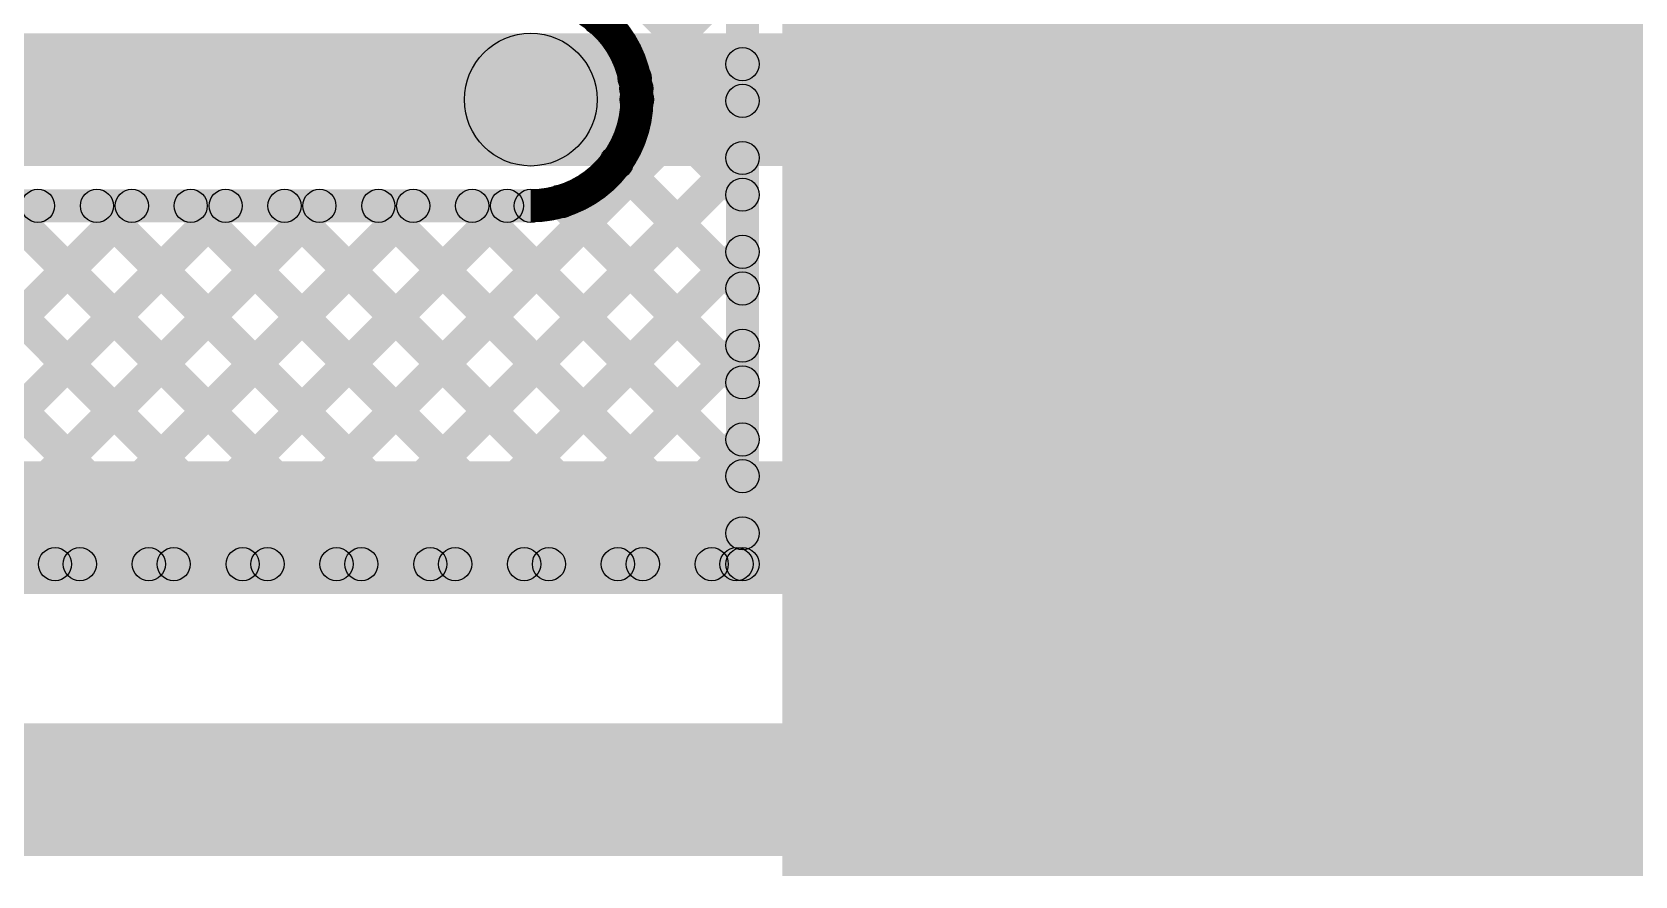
# Model space of a CAD drawing. Header units: millimetres. Extents: x -0.08 to 5.25, y -0.08 to 2.73.
# Drawn here: x 0.5716 to 1.0549, y 0.092 to 0.3464 of the extents above; entities that cross this region are included whole.
import ezdxf

# ---------------------------------------------------------------- set-up
doc = ezdxf.new("R2010")
doc.units = ezdxf.units.MM
doc.header["$MEASUREMENT"] = 0
for name, color, linetype in [('BottomLayer', 5, 'Continuous'), ('TopLayer', 1, 'Continuous'), ('ViaHoleLayer', 16, 'Continuous')]:
    doc.layers.add(name, color=color, linetype=linetype)

msp = doc.modelspace()

# ---------------------------------------------------------------- hatches: boundary and pattern name
at = {"layer": 'BottomLayer'}
h = msp.add_hatch(color=5, dxfattribs=at)
edge = h.paths.add_edge_path()
edge.add_arc((0.722, 0.326), 0.02, 0, 360)
for points in [[(0.722, 0.306), (0.722, 0.346), (1.326, 0.346), (1.326, 0.306)], [(0.388, 0.177), (0.388, 0.217), (2.3343, 0.217), (2.3343, 0.177)], [(0.22, 0.098), (0.22, 0.138), (3.154, 0.138), (3.154, 0.098)]]:
    msp.add_hatch(color=5, dxfattribs=at).paths.add_polyline_path(points)
h = msp.add_hatch(color=5, dxfattribs=at)
edge = h.paths.add_edge_path()
edge.add_arc((0.722, 0.326), 0.01181, 0, 360)
at = {"layer": 'TopLayer'}
for points in [[(1.208, 0.59482), (0.79784, 0.59482), (0.79784, 0.092), (1.208, 0.092)], [(0.53194, 0.57246), (0.53901, 0.57954), (0.78937, 0.32917), (0.7823, 0.3221)], [(0.79084, 0.186), (0.78084, 0.186), (0.78084, 0.54782), (0.79084, 0.54782)], [(0.75687, 0.32895), (0.7498, 0.33602), (0.7823, 0.36852), (0.78937, 0.36145)], [(0.256, 0.306), (0.256, 0.346), (0.722, 0.346), (0.722, 0.306)], [(0.63867, 0.18246), (0.6316, 0.18954), (0.7823, 0.34024), (0.78937, 0.33317)], [(0.75029, 0.32583), (0.75736, 0.3329), (0.78937, 0.30089), (0.7823, 0.29382)], [(0.66696, 0.18246), (0.65989, 0.18954), (0.7823, 0.31195), (0.78937, 0.30488)], [(0.74428, 0.30355), (0.75135, 0.31063), (0.78937, 0.2726), (0.7823, 0.26553)], [(0.256, 0.289), (0.256, 0.299), (0.722, 0.299), (0.722, 0.289)], [(0.46897, 0.18246), (0.4619, 0.18954), (0.5699, 0.29754), (0.57697, 0.29046)], [(0.47453, 0.29046), (0.4816, 0.29754), (0.5896, 0.18954), (0.58253, 0.18246)], [(0.49725, 0.18246), (0.49018, 0.18954), (0.59818, 0.29754), (0.60525, 0.29046)], [(0.50281, 0.29046), (0.50988, 0.29754), (0.61788, 0.18954), (0.61081, 0.18246)], [(0.52554, 0.18246), (0.51846, 0.18954), (0.62646, 0.29754), (0.63354, 0.29046)], [(0.5311, 0.29046), (0.53817, 0.29754), (0.64617, 0.18954), (0.6391, 0.18246)], [(0.55382, 0.18246), (0.54675, 0.18954), (0.65475, 0.29754), (0.66182, 0.29046)], [(0.55938, 0.29046), (0.56645, 0.29754), (0.67445, 0.18954), (0.66738, 0.18246)], [(0.5821, 0.18246), (0.57503, 0.18954), (0.68303, 0.29754), (0.6901, 0.29046)], [(0.58766, 0.29046), (0.59474, 0.29754), (0.70274, 0.18954), (0.69566, 0.18246)], [(0.61039, 0.18246), (0.60332, 0.18954), (0.71132, 0.29754), (0.71839, 0.29046)], [(0.61595, 0.29046), (0.62302, 0.29754), (0.73102, 0.18954), (0.72395, 0.18246)], [(0.64423, 0.29046), (0.6513, 0.29754), (0.7593, 0.18954), (0.75223, 0.18246)], [(0.67252, 0.29046), (0.67959, 0.29754), (0.78759, 0.18954), (0.78052, 0.18246)], [(0.7008, 0.29046), (0.70787, 0.29754), (0.78937, 0.21603), (0.7823, 0.20896)], [(0.72772, 0.29183), (0.73479, 0.2989), (0.78937, 0.24432), (0.7823, 0.23725)], [(0.69524, 0.18246), (0.68817, 0.18954), (0.7823, 0.28367), (0.78937, 0.2766)], [(0.72353, 0.18246), (0.71646, 0.18954), (0.7823, 0.25538), (0.78937, 0.24831)], [(0.75181, 0.18246), (0.74474, 0.18954), (0.7823, 0.2271), (0.78937, 0.22003)], [(0.78009, 0.18246), (0.77302, 0.18954), (0.7823, 0.19882), (0.78937, 0.19174)], [(0.017, 0.181), (0.017, 0.191), (0.78584, 0.191), (0.78584, 0.181)]]:
    msp.add_hatch(color=1, dxfattribs=at).paths.add_polyline_path(points)
h = msp.add_hatch(color=1, dxfattribs=at)
edge = h.paths.add_edge_path()
edge.add_arc((0.74285, 0.35028), 0.005, 0, 360)
h = msp.add_hatch(color=1, dxfattribs=at)
edge = h.paths.add_edge_path()
edge.add_arc((0.722, 0.326), 0.02, 0, 360)
h = msp.add_hatch(color=1, dxfattribs=at)
edge = h.paths.add_edge_path()
edge.add_arc((0.78584, 0.3367), 0.005, 0, 360)
h = msp.add_hatch(color=1, dxfattribs=at)
edge = h.paths.add_edge_path()
edge.add_arc((0.722, 0.326), 0.01181, 0, 360)
h = msp.add_hatch(color=1, dxfattribs=at)
edge = h.paths.add_edge_path()
edge.add_arc((0.75334, 0.33248), 0.005, 0, 360)
h = msp.add_hatch(color=1, dxfattribs=at)
edge = h.paths.add_edge_path()
edge.add_arc((0.75382, 0.32937), 0.005, 0, 360)
h = msp.add_hatch(color=1, dxfattribs=at)
edge = h.paths.add_edge_path()
edge.add_arc((0.754, 0.326), 0.005, 0, 360)
h = msp.add_hatch(color=1, dxfattribs=at)
edge = h.paths.add_edge_path()
edge.add_arc((0.754, 0.326), 0.005, 0, 360)
h = msp.add_hatch(color=1, dxfattribs=at)
edge = h.paths.add_edge_path()
edge.add_arc((0.78584, 0.32564), 0.005, 0, 360)
h = msp.add_hatch(color=1, dxfattribs=at)
edge = h.paths.add_edge_path()
edge.add_arc((0.74782, 0.30709), 0.005, 0, 360)
h = msp.add_hatch(color=1, dxfattribs=at)
edge = h.paths.add_edge_path()
edge.add_arc((0.78584, 0.30842), 0.005, 0, 360)
h = msp.add_hatch(color=1, dxfattribs=at)
edge = h.paths.add_edge_path()
edge.add_arc((0.73125, 0.29537), 0.005, 0, 360)
h = msp.add_hatch(color=1, dxfattribs=at)
edge = h.paths.add_edge_path()
edge.add_arc((0.78584, 0.29735), 0.005, 0, 360)
h = msp.add_hatch(color=1, dxfattribs=at)
edge = h.paths.add_edge_path()
edge.add_arc((0.57343, 0.294), 0.005, 0, 360)
h = msp.add_hatch(color=1, dxfattribs=at)
edge = h.paths.add_edge_path()
edge.add_arc((0.5912, 0.294), 0.005, 0, 360)
h = msp.add_hatch(color=1, dxfattribs=at)
edge = h.paths.add_edge_path()
edge.add_arc((0.60172, 0.294), 0.005, 0, 360)
h = msp.add_hatch(color=1, dxfattribs=at)
edge = h.paths.add_edge_path()
edge.add_arc((0.61948, 0.294), 0.005, 0, 360)
h = msp.add_hatch(color=1, dxfattribs=at)
edge = h.paths.add_edge_path()
edge.add_arc((0.63, 0.294), 0.005, 0, 360)
h = msp.add_hatch(color=1, dxfattribs=at)
edge = h.paths.add_edge_path()
edge.add_arc((0.64777, 0.294), 0.005, 0, 360)
h = msp.add_hatch(color=1, dxfattribs=at)
edge = h.paths.add_edge_path()
edge.add_arc((0.65828, 0.294), 0.005, 0, 360)
h = msp.add_hatch(color=1, dxfattribs=at)
edge = h.paths.add_edge_path()
edge.add_arc((0.67605, 0.294), 0.005, 0, 360)
h = msp.add_hatch(color=1, dxfattribs=at)
edge = h.paths.add_edge_path()
edge.add_arc((0.68657, 0.294), 0.005, 0, 360)
h = msp.add_hatch(color=1, dxfattribs=at)
edge = h.paths.add_edge_path()
edge.add_arc((0.70434, 0.294), 0.005, 0, 360)
h = msp.add_hatch(color=1, dxfattribs=at)
edge = h.paths.add_edge_path()
edge.add_arc((0.71485, 0.294), 0.005, 0, 360)
h = msp.add_hatch(color=1, dxfattribs=at)
edge = h.paths.add_edge_path()
edge.add_arc((0.722, 0.294), 0.005, 0, 360)
h = msp.add_hatch(color=1, dxfattribs=at)
edge = h.paths.add_edge_path()
edge.add_arc((0.722, 0.294), 0.005, 0, 360)
h = msp.add_hatch(color=1, dxfattribs=at)
edge = h.paths.add_edge_path()
edge.add_arc((0.78584, 0.28013), 0.005, 0, 360)
h = msp.add_hatch(color=1, dxfattribs=at)
edge = h.paths.add_edge_path()
edge.add_arc((0.78584, 0.26907), 0.005, 0, 360)
h = msp.add_hatch(color=1, dxfattribs=at)
edge = h.paths.add_edge_path()
edge.add_arc((0.78584, 0.25185), 0.005, 0, 360)
h = msp.add_hatch(color=1, dxfattribs=at)
edge = h.paths.add_edge_path()
edge.add_arc((0.78584, 0.24078), 0.005, 0, 360)
h = msp.add_hatch(color=1, dxfattribs=at)
edge = h.paths.add_edge_path()
edge.add_arc((0.78584, 0.22356), 0.005, 0, 360)
h = msp.add_hatch(color=1, dxfattribs=at)
edge = h.paths.add_edge_path()
edge.add_arc((0.78584, 0.2125), 0.005, 0, 360)
h = msp.add_hatch(color=1, dxfattribs=at)
edge = h.paths.add_edge_path()
edge.add_arc((0.78584, 0.19528), 0.005, 0, 360)
h = msp.add_hatch(color=1, dxfattribs=at)
edge = h.paths.add_edge_path()
edge.add_arc((0.57857, 0.186), 0.005, 0, 360)
h = msp.add_hatch(color=1, dxfattribs=at)
edge = h.paths.add_edge_path()
edge.add_arc((0.58606, 0.186), 0.005, 0, 360)
h = msp.add_hatch(color=1, dxfattribs=at)
edge = h.paths.add_edge_path()
edge.add_arc((0.60685, 0.186), 0.005, 0, 360)
h = msp.add_hatch(color=1, dxfattribs=at)
edge = h.paths.add_edge_path()
edge.add_arc((0.61435, 0.186), 0.005, 0, 360)
h = msp.add_hatch(color=1, dxfattribs=at)
edge = h.paths.add_edge_path()
edge.add_arc((0.63514, 0.186), 0.005, 0, 360)
h = msp.add_hatch(color=1, dxfattribs=at)
edge = h.paths.add_edge_path()
edge.add_arc((0.64263, 0.186), 0.005, 0, 360)
h = msp.add_hatch(color=1, dxfattribs=at)
edge = h.paths.add_edge_path()
edge.add_arc((0.66342, 0.186), 0.005, 0, 360)
h = msp.add_hatch(color=1, dxfattribs=at)
edge = h.paths.add_edge_path()
edge.add_arc((0.67092, 0.186), 0.005, 0, 360)
h = msp.add_hatch(color=1, dxfattribs=at)
edge = h.paths.add_edge_path()
edge.add_arc((0.69171, 0.186), 0.005, 0, 360)
h = msp.add_hatch(color=1, dxfattribs=at)
edge = h.paths.add_edge_path()
edge.add_arc((0.6992, 0.186), 0.005, 0, 360)
h = msp.add_hatch(color=1, dxfattribs=at)
edge = h.paths.add_edge_path()
edge.add_arc((0.71999, 0.186), 0.005, 0, 360)
h = msp.add_hatch(color=1, dxfattribs=at)
edge = h.paths.add_edge_path()
edge.add_arc((0.72748, 0.186), 0.005, 0, 360)
h = msp.add_hatch(color=1, dxfattribs=at)
edge = h.paths.add_edge_path()
edge.add_arc((0.74827, 0.186), 0.005, 0, 360)
h = msp.add_hatch(color=1, dxfattribs=at)
edge = h.paths.add_edge_path()
edge.add_arc((0.75577, 0.186), 0.005, 0, 360)
h = msp.add_hatch(color=1, dxfattribs=at)
edge = h.paths.add_edge_path()
edge.add_arc((0.77656, 0.186), 0.005, 0, 360)
h = msp.add_hatch(color=1, dxfattribs=at)
edge = h.paths.add_edge_path()
edge.add_arc((0.78405, 0.186), 0.005, 0, 360)
h = msp.add_hatch(color=1, dxfattribs=at)
edge = h.paths.add_edge_path()
edge.add_arc((0.78584, 0.186), 0.005, 0, 360)
h = msp.add_hatch(color=1, dxfattribs=at)
edge = h.paths.add_edge_path()
edge.add_arc((0.78584, 0.186), 0.005, 0, 360)
at = {"layer": 'ViaHoleLayer'}
h = msp.add_hatch(color=16, dxfattribs=at)
edge = h.paths.add_edge_path()
edge.add_arc((0.722, 0.326), 0.00591, 0, 360)

# ---------------------------------------------------------------- linework, layer by layer
at = {"layer": 'BottomLayer'}
msp.add_circle((0.722, 0.326), 0.02, dxfattribs=at)
at = {"layer": 'TopLayer', "const_width": 0.01}
for points in [[(0.722, 0.358, -0.414214), (0.754, 0.326)], [(0.754, 0.326, -0.414214), (0.722, 0.294)]]:
    msp.add_lwpolyline(points, format="xyb", dxfattribs=at)
at = {"layer": 'TopLayer'}
for centre, radius in [((0.74285, 0.35028), 0.005), ((0.722, 0.326), 0.02), ((0.78584, 0.3367), 0.005), ((0.75334, 0.33248), 0.005), ((0.75382, 0.32937), 0.005), ((0.754, 0.326), 0.005), ((0.754, 0.326), 0.005), ((0.78584, 0.32564), 0.005), ((0.74782, 0.30709), 0.005), ((0.78584, 0.30842), 0.005), ((0.73125, 0.29537), 0.005), ((0.78584, 0.29735), 0.005), ((0.57343, 0.294), 0.005), ((0.5912, 0.294), 0.005), ((0.60172, 0.294), 0.005), ((0.61948, 0.294), 0.005), ((0.63, 0.294), 0.005), ((0.64777, 0.294), 0.005), ((0.65828, 0.294), 0.005), ((0.67605, 0.294), 0.005), ((0.68657, 0.294), 0.005), ((0.70434, 0.294), 0.005), ((0.71485, 0.294), 0.005), ((0.722, 0.294), 0.005), ((0.722, 0.294), 0.005), ((0.78584, 0.28013), 0.005), ((0.78584, 0.26907), 0.005), ((0.78584, 0.25185), 0.005), ((0.78584, 0.24078), 0.005), ((0.78584, 0.22356), 0.005), ((0.78584, 0.2125), 0.005), ((0.78584, 0.19528), 0.005), ((0.57857, 0.186), 0.005), ((0.58606, 0.186), 0.005), ((0.60685, 0.186), 0.005), ((0.61435, 0.186), 0.005), ((0.63514, 0.186), 0.005), ((0.64263, 0.186), 0.005), ((0.66342, 0.186), 0.005), ((0.67092, 0.186), 0.005), ((0.69171, 0.186), 0.005), ((0.6992, 0.186), 0.005), ((0.71999, 0.186), 0.005), ((0.72748, 0.186), 0.005), ((0.74827, 0.186), 0.005), ((0.75577, 0.186), 0.005), ((0.77656, 0.186), 0.005), ((0.78405, 0.186), 0.005), ((0.78584, 0.186), 0.005), ((0.78584, 0.186), 0.005)]:
    msp.add_circle(centre, radius, dxfattribs=at)

doc.saveas('drawing.dxf')
